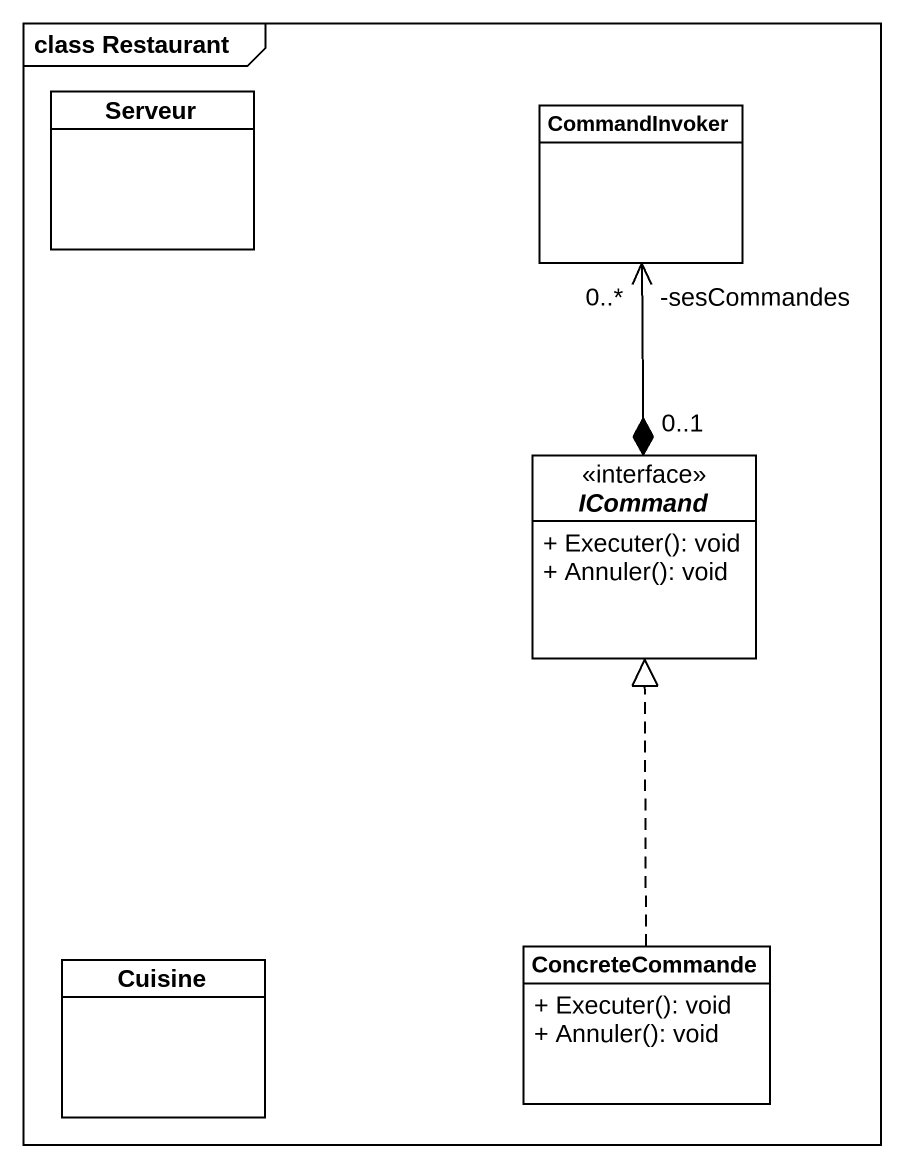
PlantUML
@startuml
mainframe class Restaurant
hide circle
hide empty members
skinparam classAttributeIconSize 0
class Serveur
class CommandInvoker
interface ICommand <<interface>> {
  + Executer(): void
  + Annuler(): void
}
class Cuisine
class ConcreteCommande {
  + Executer(): void
  + Annuler(): void
}
CommandInvoker "-sesCommandes\n0..*" <--* "0..1" ICommand
ConcreteCommande .up.|> ICommand
@enduml
